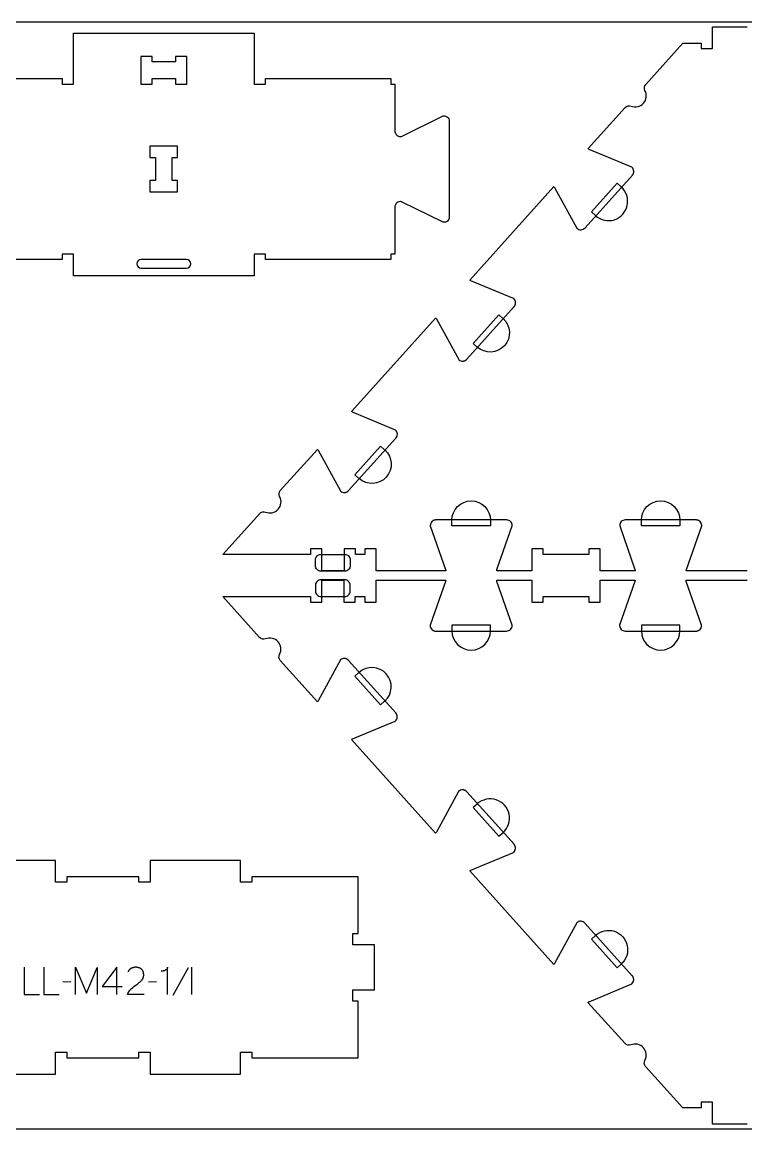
# Model space of a CAD drawing. Extents: x 0 to 4485, y 0 to 10771.
# Drawn here: x 1587 to 2385, y 4349 to 5569 of the extents above; entities that cross this region are included whole.
import ezdxf

# ---------------------------------------------------------------- set-up
doc = ezdxf.new("R2010")
doc.units = 0
for name, color, linetype in [('0_SHEET_SPRUCEPLY_2440X122', 1, 'CONTINUOUS'), ('1_ANYTOOL_1MMDEEP_LABELS_S', 2, 'CONTINUOUS'), ('3_ANYTOOL_CUTTHROUGH_INSID', 4, 'CONTINUOUS'), ('4_ANYTOOL_CUTTHROUGH_OUTSI', 5, 'CONTINUOUS'), ('5_ANYTOOL_HALF_MILL_9MM_IN', 3, 'CONTINUOUS')]:
    doc.layers.add(name, color=color, linetype=linetype)

msp = doc.modelspace()

# ---------------------------------------------------------------- linework, layer by layer
at = {"layer": '0_SHEET_SPRUCEPLY_2440X122'}
msp.add_lwpolyline([(371.7, 5569.4), (371.7, 4349.4), (2811.7, 4349.4), (2811.7, 5569.4)], close=True, dxfattribs=at)
at = {"layer": '1_ANYTOOL_1MMDEEP_LABELS_S', "color": 2}
for points in [[(1589.1, 4527.5), (1589.1, 4497.5), (1606.2, 4497.5)], [(1610.9, 4527.5), (1610.9, 4497.5), (1628, 4497.5)], [(1645.8, 4497.5), (1645.8, 4527.5), (1657.8, 4499.1), (1669.8, 4527.4), (1669.8, 4497.5)], [(1691.4, 4497.5), (1691.4, 4527.6), (1675.4, 4506.2)], [(1721.6, 4497.6), (1703.3, 4497.6), (1703.4, 4498.1), (1703.5, 4498.3), (1703.6, 4498.5), (1703.7, 4498.7), (1703.8, 4498.9), (1703.9, 4499.2), (1704, 4499.4), (1704.1, 4499.6), (1704.2, 4499.8), (1704.3, 4500), (1704.4, 4500.2), (1704.5, 4500.4), (1704.6, 4500.6), (1704.7, 4500.8), (1704.9, 4501), (1705, 4501.2), (1705.1, 4501.4), (1705.2, 4501.5), (1705.4, 4501.7), (1705.5, 4501.9), (1705.7, 4502.1), (1705.8, 4502.3), (1706, 4502.4), (1706.1, 4502.6), (1706.3, 4502.8), (1706.5, 4503), (1706.6, 4503.1), (1706.8, 4503.3), (1707, 4503.4), (1707.3, 4503.8), (1708.8, 4505), (1710.3, 4506.2), (1711.8, 4507.3), (1713.3, 4508.4), (1714.1, 4509), (1714.8, 4509.6), (1715.5, 4510.2), (1716.2, 4510.7), (1716.9, 4511.3), (1717.5, 4511.9), (1718.2, 4512.5), (1718.8, 4513.2), (1718.9, 4513.3), (1719, 4513.5), (1719.2, 4513.6), (1719.3, 4513.8), (1719.4, 4514), (1719.6, 4514.1), (1719.7, 4514.3), (1719.8, 4514.5), (1719.9, 4514.6), (1720, 4514.8), (1720.1, 4515), (1720.2, 4515.2), (1720.3, 4515.4), (1720.4, 4515.6), (1720.4, 4515.7), (1720.5, 4515.9), (1720.6, 4516.1), (1720.7, 4516.3), (1720.7, 4516.5), (1720.8, 4516.7), (1720.8, 4516.9), (1720.9, 4517.1), (1720.9, 4517.3), (1721, 4517.5), (1721, 4517.8), (1721, 4518), (1721.1, 4518.2), (1721.1, 4518.4), (1721.1, 4518.6), (1721.1, 4518.8), (1721.1, 4519.1), (1721.1, 4519.3), (1721.1, 4519.5), (1721.1, 4519.8), (1721.1, 4520), (1721.1, 4520.3), (1721, 4520.5), (1721, 4520.7), (1721, 4521), (1721, 4521.2), (1720.9, 4521.4), (1720.9, 4521.6), (1720.8, 4521.8), (1720.8, 4522), (1720.7, 4522.2), (1720.6, 4522.4), (1720.6, 4522.6), (1720.5, 4522.8), (1720.4, 4523), (1720.3, 4523.2), (1720.2, 4523.4), (1720.1, 4523.6), (1720, 4523.7), (1719.9, 4523.9), (1719.8, 4524.1), (1719.7, 4524.2), (1719.6, 4524.4), (1719.4, 4524.6), (1719.3, 4524.7), (1719.2, 4524.9), (1719, 4525), (1718.9, 4525.1), (1718.7, 4525.3), (1718.6, 4525.4), (1718.4, 4525.5), (1718.3, 4525.7), (1718.1, 4525.8), (1717.9, 4525.9), (1717.8, 4526), (1717.6, 4526.1), (1717.4, 4526.2), (1717.2, 4526.3), (1717.1, 4526.4), (1716.9, 4526.5), (1716.7, 4526.6), (1716.5, 4526.7), (1716.3, 4526.8), (1716.1, 4526.9), (1715.9, 4526.9), (1715.7, 4527), (1715.5, 4527.1), (1715.3, 4527.1), (1715.1, 4527.2), (1714.9, 4527.2), (1714.7, 4527.3), (1714.5, 4527.3), (1714.3, 4527.4), (1714, 4527.4), (1713.8, 4527.4), (1713.6, 4527.4), (1713.4, 4527.5), (1713.1, 4527.5), (1712.9, 4527.5), (1712.7, 4527.5), (1712.2, 4527.5), (1711.8, 4527.5), (1711.5, 4527.5), (1711.1, 4527.5), (1710.8, 4527.4), (1710.4, 4527.4), (1710.1, 4527.3), (1709.8, 4527.3), (1709.4, 4527.2), (1709.1, 4527.1), (1709, 4527.1), (1708.8, 4527), (1708.7, 4527), (1708.5, 4526.9), (1708.4, 4526.9), (1708.2, 4526.8), (1708.1, 4526.7), (1707.9, 4526.7), (1707.8, 4526.6), (1707.7, 4526.5), (1707.5, 4526.5), (1707.4, 4526.4), (1707.3, 4526.3), (1707.1, 4526.2), (1707, 4526.2), (1706.9, 4526.1), (1706.7, 4526), (1706.6, 4525.9), (1706.5, 4525.8), (1706.4, 4525.7), (1706.2, 4525.6), (1706.1, 4525.5), (1706, 4525.4), (1705.9, 4525.3), (1705.8, 4525.2), (1705.6, 4525.1), (1705.5, 4525), (1705.4, 4524.9), (1705.3, 4524.8), (1705.2, 4524.6), (1705.1, 4524.5), (1705, 4524.4), (1704.8, 4524.2), (1704.6, 4523.9), (1704.4, 4523.6), (1704.2, 4523.3), (1704, 4523), (1703.9, 4522.7), (1703.7, 4522.4)], [(1747.4, 4497.5), (1747.4, 4527.6), (1747.4, 4527.4), (1747.4, 4527.3), (1747.4, 4527.1), (1747.3, 4527), (1747.3, 4526.8), (1747.2, 4526.7), (1747.2, 4526.6), (1747.1, 4526.4), (1747.1, 4526.3), (1747, 4526.2), (1747, 4526.1), (1747, 4526.1), (1746.9, 4526), (1746.9, 4525.9), (1746.9, 4525.9), (1746.8, 4525.8), (1746.8, 4525.8), (1746.8, 4525.7), (1746.7, 4525.6), (1746.7, 4525.6), (1746.7, 4525.5), (1746.6, 4525.5), (1746.6, 4525.4), (1746.5, 4525.4), (1746.5, 4525.3), (1746.4, 4525.3), (1746.4, 4525.2), (1746.4, 4525.2), (1746.3, 4525.1), (1746.3, 4525.1), (1746.2, 4525), (1746.2, 4525), (1746.1, 4524.9), (1746, 4524.8), (1745.8, 4524.7), (1745.7, 4524.6), (1745.6, 4524.6), (1745.5, 4524.5), (1745.4, 4524.4), (1745.2, 4524.3), (1745.1, 4524.3), (1745, 4524.2), (1744.8, 4524.2), (1744.5, 4524), (1744.2, 4523.9), (1744, 4523.8), (1743.7, 4523.7), (1743.4, 4523.6), (1743.1, 4523.6), (1742.8, 4523.5), (1742.6, 4523.4), (1742.3, 4523.4), (1742, 4523.3), (1741.7, 4523.3), (1741.5, 4523.2), (1741.2, 4523.2), (1741, 4523.2), (1740.7, 4523.2), (1740.4, 4523.2)], [(1770.1, 4527), (1753, 4496.3)], [(1773.7, 4527.5), (1773.7, 4497.5)], [(1640.7, 4511.4), (1631.9, 4511.3)], [(1675.4, 4506.2), (1697.2, 4506.2)], [(1735.3, 4511.4), (1726.5, 4511.3)]]:
    msp.add_lwpolyline(points, dxfattribs=at)
at = {"layer": '3_ANYTOOL_CUTTHROUGH_INSID', "color": 4}
for points in [[(1756, 5525.7), (1730.5, 5525.7), (1730.5, 5531.7), (1718, 5531.7), (1718, 5501.2), (1730.5, 5501.2), (1730.5, 5507.2), (1756, 5507.2), (1756, 5501.2), (1768.5, 5501.2), (1768.5, 5531.7), (1756, 5531.7)], [(1734, 5420.2), (1734, 5394.7), (1728, 5394.7), (1728, 5382.2), (1758.5, 5382.2), (1758.5, 5394.7), (1752.5, 5394.7), (1752.5, 5420.2), (1758.5, 5420.2), (1758.5, 5432.7), (1728, 5432.7), (1728, 5420.2)]]:
    msp.add_lwpolyline(points, close=True, dxfattribs=at)
msp.add_lwpolyline([(1718.3, 5298.2), (1768.3, 5298.2, 1), (1768.3, 5307.7), (1718.3, 5307.7, 1)], format="xyb", close=True, dxfattribs=at)
at = {"layer": '4_ANYTOOL_CUTTHROUGH_OUTSI', "color": 5}
for points in [[(2386.5, 4964.7), (2336.8, 4964.7), (2319.3, 4964.7), (2319.3, 4964.7, -0.061485), (2319.6, 4966.1), (2336.5, 5014.3), (2336.5, 5014.4), (2336.5, 5014.4), (2336.5, 5014.4, 0.198912), (2334.7, 5018.8), (2334.6, 5018.9), (2334.4, 5019.1), (2334.3, 5019.2), (2334.2, 5019.2), (2334.1, 5019.3), (2334, 5019.4), (2333.9, 5019.5), (2333.7, 5019.6), (2333.6, 5019.7), (2333.5, 5019.8), (2333.3, 5019.9), (2333.2, 5019.9), (2333.1, 5020), (2332.9, 5020.1), (2332.8, 5020.1), (2332.6, 5020.2), (2332.5, 5020.3), (2332.3, 5020.3), (2332.2, 5020.4), (2332, 5020.4), (2331.9, 5020.5), (2331.8, 5020.5), (2331.6, 5020.5), (2331.5, 5020.6), (2331.3, 5020.6), (2331.1, 5020.6), (2331, 5020.6), (2330.8, 5020.6), (2330.7, 5020.7), (2330.5, 5020.7), (2330.4, 5020.7), (2330.2, 5020.7), (2252.2, 5020.7, 0.414214), (2246, 5014.4), (2246, 5014.4), (2246, 5014.3), (2262.9, 4966.1), (2262.9, 4966.1, -0.061485), (2263.1, 4964.7), (2224.5, 4964.7), (2224.5, 4988.7), (2212, 4988.7), (2212, 4982.7), (2161.5, 4982.7), (2161.5, 4988.7), (2149, 4988.7), (2149, 4964.7), (2110.4, 4964.7), (2110.4, 4964.7, -0.061485), (2110.7, 4966.1), (2127.6, 5014.3), (2127.6, 5014.4), (2127.6, 5014.4), (2127.6, 5014.4, 0.414214), (2121.3, 5020.7), (2043.3, 5020.7), (2043.2, 5020.7), (2043, 5020.7), (2042.9, 5020.7), (2042.7, 5020.6), (2042.6, 5020.6), (2042.4, 5020.6), (2042.3, 5020.6), (2042.1, 5020.6), (2042, 5020.5), (2041.8, 5020.5), (2041.7, 5020.5), (2041.5, 5020.4), (2041.4, 5020.4), (2041.2, 5020.3), (2041.1, 5020.3), (2040.9, 5020.2), (2040.8, 5020.1), (2040.7, 5020.1), (2040.5, 5020), (2040.4, 5019.9), (2040.2, 5019.9), (2040.1, 5019.8), (2040, 5019.7), (2039.9, 5019.6), (2039.7, 5019.5), (2039.6, 5019.4), (2039.5, 5019.3), (2039.4, 5019.2), (2039.2, 5019.2), (2039.1, 5019.1), (2039, 5018.9), (2038.9, 5018.8, 0.198912), (2037.1, 5014.4), (2037.1, 5014.4), (2037.1, 5014.3), (2054, 4966.1), (2054, 4966.1, -0.061485), (2054.2, 4964.7), (1977.5, 4964.7), (1977.5, 4988.7), (1965, 4988.7), (1965, 4982.7), (1954.5, 4982.7), (1954.5, 4988.7), (1942, 4988.7), (1942, 4964.7), (1917.5, 4964.7), (1917.5, 4988.7), (1905, 4988.7), (1905, 4982.7), (1808.3, 4982.7), (1849, 5027.9), (1849, 5027.9, -0.317837), (1855.5, 5029.3, 0.707107), (1871, 5046.5, -0.317837), (1871.7, 5053.1), (1912.6, 5098.5, -0.061485), (1913.5, 5097.4), (1938.1, 5052.6), (1938.1, 5052.5), (1938.1, 5052.5), (1938.1, 5052.5, 0.198912), (1942.7, 5050.9), (1942.8, 5050.9), (1943, 5050.9), (1943.1, 5050.9), (1943.3, 5051), (1943.4, 5051), (1943.6, 5051), (1943.7, 5051.1), (1943.9, 5051.1), (1944, 5051.1), (1944.2, 5051.2), (1944.3, 5051.2), (1944.4, 5051.3), (1944.6, 5051.3), (1944.7, 5051.4), (1944.9, 5051.4), (1945, 5051.5), (1945.2, 5051.6), (1945.3, 5051.6), (1945.4, 5051.7), (1945.6, 5051.8), (1945.7, 5051.9), (1945.8, 5052), (1946, 5052.1), (1946.1, 5052.1), (1946.2, 5052.2), (1946.3, 5052.3), (1946.4, 5052.4), (1946.5, 5052.5), (1946.7, 5052.6), (1946.8, 5052.7), (1946.9, 5052.9), (1947, 5053), (1999.2, 5110.9, 0.414214), (1998.7, 5119.8), (1998.7, 5119.8), (1998.6, 5119.8), (1951.4, 5139.5), (1951.4, 5139.5, -0.061485), (1950.3, 5140.3), (2043.1, 5243.4, -0.061485), (2043.9, 5242.3), (2068.5, 5197.4), (2068.5, 5197.4), (2068.6, 5197.3), (2068.6, 5197.3, 0.198912), (2073.1, 5195.7), (2073.2, 5195.8), (2073.4, 5195.8), (2073.5, 5195.8), (2073.7, 5195.8), (2073.8, 5195.8), (2074, 5195.9), (2074.1, 5195.9), (2074.3, 5195.9), (2074.4, 5196), (2074.6, 5196), (2074.7, 5196.1), (2074.9, 5196.1), (2075, 5196.2), (2075.1, 5196.2), (2075.3, 5196.3), (2075.4, 5196.3), (2075.6, 5196.4), (2075.7, 5196.5), (2075.8, 5196.6), (2076, 5196.6), (2076.1, 5196.7), (2076.2, 5196.8), (2076.4, 5196.9), (2076.5, 5197), (2076.6, 5197.1), (2076.7, 5197.2), (2076.8, 5197.3), (2077, 5197.4), (2077.1, 5197.5), (2077.2, 5197.6), (2077.3, 5197.7), (2077.4, 5197.8), (2129.6, 5255.8), (2129.7, 5255.9), (2129.8, 5256), (2129.9, 5256.1), (2130, 5256.2), (2130, 5256.4), (2130.1, 5256.5), (2130.2, 5256.6), (2130.3, 5256.7), (2130.4, 5256.9), (2130.5, 5257), (2130.5, 5257.2), (2130.6, 5257.3), (2130.7, 5257.4), (2130.7, 5257.6), (2130.8, 5257.7), (2130.8, 5257.9), (2130.9, 5258), (2130.9, 5258.2), (2131, 5258.3), (2131, 5258.5), (2131, 5258.6), (2131.1, 5258.8), (2131.1, 5258.9), (2131.1, 5259.1), (2131.1, 5259.2), (2131.2, 5259.4), (2131.2, 5259.5), (2131.2, 5259.7), (2131.2, 5259.8), (2131.2, 5260), (2131.2, 5260.1), (2131.2, 5260.3, 0.198912), (2129.1, 5264.6), (2129.1, 5264.6), (2129, 5264.6), (2081.9, 5284.4), (2081.9, 5284.4, -0.061485), (2080.7, 5285.1), (2173.5, 5388.2, -0.061485), (2174.3, 5387.1), (2198.9, 5342.2), (2198.9, 5342.2), (2199, 5342.2), (2199, 5342.2, 0.414214), (2207.8, 5342.6), (2260, 5400.6), (2260.1, 5400.7), (2260.2, 5400.8), (2260.3, 5401), (2260.4, 5401.1), (2260.5, 5401.2), (2260.5, 5401.3), (2260.6, 5401.5), (2260.7, 5401.6), (2260.8, 5401.7), (2260.9, 5401.9), (2260.9, 5402), (2261, 5402.1), (2261.1, 5402.3), (2261.1, 5402.4), (2261.2, 5402.6), (2261.2, 5402.7), (2261.3, 5402.9), (2261.3, 5403), (2261.4, 5403.1), (2261.4, 5403.3), (2261.5, 5403.4), (2261.5, 5403.6), (2261.5, 5403.8), (2261.5, 5403.9), (2261.6, 5404.1), (2261.6, 5404.2), (2261.6, 5404.4), (2261.6, 5404.5), (2261.6, 5404.7), (2261.6, 5404.8), (2261.6, 5405), (2261.6, 5405.1, 0.198912), (2259.5, 5409.4), (2259.5, 5409.5), (2259.5, 5409.5), (2212.3, 5429.2), (2212.3, 5429.2, -0.061485), (2211.1, 5430), (2252, 5475.4, -0.317837), (2258.5, 5476.9, 0.707107), (2273.9, 5494, -0.317837), (2274.7, 5500.6), (2315.7, 5546.2), (2335.8, 5546.2), (2335.8, 5540.2), (2348.3, 5540.2), (2348.3, 5564.2), (2386.5, 5564.2)], [(1493, 5507.2), (1631, 5507.2), (1631, 5501.2), (1643.5, 5501.2), (1643.5, 5501.4), (1643.5, 5557.2), (1843, 5557.2), (1843, 5501.4), (1843, 5501.2), (1855.5, 5501.2), (1855.5, 5507.2), (1993.5, 5507.2), (1993.5, 5501.2), (1998, 5501.2), (1998, 5449.5), (1998, 5449.5, 0.220464), (2000.3, 5444.7, 0.220464), (2005.3, 5443.3), (2005.4, 5443.3), (2005.4, 5443.4), (2051.4, 5466), (2051.4, 5466, -0.461531), (2058, 5460.3), (2058, 5354.5, -0.461531), (2051.4, 5348.8), (2005.4, 5371.5), (2005.4, 5371.5), (2005.3, 5371.5), (2005.3, 5371.5, 0.463455), (1998, 5365.3), (1998, 5313.7), (1993.5, 5313.7), (1993.5, 5307.7), (1855.5, 5307.7), (1855.5, 5313.7), (1843, 5313.7), (1843, 5289.7), (1643.5, 5289.7), (1643.5, 5313.7), (1631, 5313.7), (1631, 5307.7), (1493, 5307.7)], [(2386.5, 4354.7), (2348.2, 4354.7), (2348.2, 4378.4), (2348.2, 4378.7), (2335.7, 4378.7), (2335.7, 4372.7), (2315.6, 4372.7), (2315.6, 4372.7), (2274.6, 4418.2, -0.317837), (2273.8, 4424.8, 0.707107), (2258.4, 4442, -0.317837), (2251.9, 4443.4), (2211, 4488.9, -0.061485), (2212.2, 4489.6), (2259.4, 4509.4), (2259.4, 4509.4), (2259.4, 4509.4), (2259.4, 4509.4, 0.198912), (2261.5, 4513.7), (2261.5, 4513.9), (2261.5, 4514), (2261.5, 4514.2), (2261.5, 4514.3), (2261.5, 4514.5), (2261.5, 4514.6), (2261.5, 4514.8), (2261.4, 4514.9), (2261.4, 4515.1), (2261.4, 4515.2), (2261.4, 4515.4), (2261.3, 4515.5), (2261.3, 4515.7), (2261.2, 4515.8), (2261.2, 4516), (2261.2, 4516.1), (2261.1, 4516.3), (2261, 4516.4), (2261, 4516.6), (2260.9, 4516.7), (2260.8, 4516.9), (2260.8, 4517), (2260.7, 4517.1), (2260.6, 4517.3), (2260.5, 4517.4), (2260.5, 4517.5), (2260.4, 4517.6), (2260.3, 4517.8), (2260.2, 4517.9), (2260.1, 4518), (2260, 4518.1), (2259.9, 4518.2), (2207.7, 4576.2, 0.414214), (2198.9, 4576.7), (2198.9, 4576.6), (2198.8, 4576.6), (2174.3, 4531.7), (2174.3, 4531.7, -0.061485), (2173.4, 4530.6), (2080.6, 4633.7, -0.061485), (2081.8, 4634.5), (2129, 4654.2), (2129, 4654.2), (2129, 4654.3), (2129, 4654.3, 0.198912), (2131.1, 4658.6), (2131.1, 4658.7), (2131.1, 4658.9), (2131.1, 4659), (2131.1, 4659.2), (2131.1, 4659.3), (2131.1, 4659.5), (2131.1, 4659.6), (2131, 4659.8), (2131, 4659.9), (2131, 4660.1), (2131, 4660.2), (2130.9, 4660.4), (2130.9, 4660.5), (2130.8, 4660.7), (2130.8, 4660.8), (2130.7, 4661), (2130.7, 4661.1), (2130.6, 4661.3), (2130.6, 4661.4), (2130.5, 4661.6), (2130.4, 4661.7), (2130.4, 4661.8), (2130.3, 4662), (2130.2, 4662.1), (2130.1, 4662.2), (2130, 4662.4), (2130, 4662.5), (2129.9, 4662.6), (2129.8, 4662.7), (2129.7, 4662.9), (2129.6, 4663), (2129.5, 4663.1), (2077.3, 4721), (2077.2, 4721.2), (2077.1, 4721.3), (2077, 4721.4), (2076.9, 4721.5), (2076.8, 4721.6), (2076.6, 4721.7), (2076.5, 4721.8), (2076.4, 4721.9), (2076.3, 4722), (2076.2, 4722), (2076, 4722.1), (2075.9, 4722.2), (2075.8, 4722.3), (2075.6, 4722.4), (2075.5, 4722.4), (2075.3, 4722.5), (2075.2, 4722.6), (2075.1, 4722.6), (2074.9, 4722.7), (2074.8, 4722.7), (2074.6, 4722.8), (2074.5, 4722.8), (2074.3, 4722.9), (2074.2, 4722.9), (2074, 4723), (2073.9, 4723), (2073.7, 4723), (2073.6, 4723), (2073.4, 4723.1), (2073.3, 4723.1), (2073.1, 4723.1), (2073, 4723.1, 0.198912), (2068.5, 4721.5), (2068.4, 4721.5), (2068.4, 4721.4), (2043.8, 4676.6), (2043.8, 4676.6, -0.061485), (2043, 4675.5), (1950.2, 4778.5, -0.061485), (1951.4, 4779.3), (1998.5, 4799), (1998.6, 4799.1), (1998.6, 4799.1), (1998.6, 4799.1, 0.414214), (1999.1, 4807.9), (1946.9, 4865.9), (1946.8, 4866), (1946.7, 4866.1), (1946.6, 4866.2), (1946.5, 4866.3), (1946.3, 4866.4), (1946.2, 4866.5), (1946.1, 4866.6), (1946, 4866.7), (1945.9, 4866.8), (1945.7, 4866.9), (1945.6, 4867), (1945.5, 4867), (1945.3, 4867.1), (1945.2, 4867.2), (1945.1, 4867.3), (1944.9, 4867.3), (1944.8, 4867.4), (1944.6, 4867.5), (1944.5, 4867.5), (1944.4, 4867.6), (1944.2, 4867.6), (1944.1, 4867.7), (1943.9, 4867.7), (1943.8, 4867.8), (1943.6, 4867.8), (1943.5, 4867.8), (1943.3, 4867.9), (1943.2, 4867.9), (1943, 4867.9), (1942.9, 4867.9), (1942.7, 4867.9), (1942.6, 4867.9, 0.198912), (1938.1, 4866.3), (1938, 4866.3), (1938, 4866.3), (1913.4, 4821.4), (1913.4, 4821.4, -0.061485), (1912.6, 4820.3), (1871.7, 4865.7, -0.317837), (1870.9, 4872.3, 0.707107), (1855.4, 4889.5, -0.317837), (1848.9, 4891), (1808.2, 4936.2), (1904.9, 4936.2), (1904.9, 4930.2), (1917.4, 4930.2), (1917.4, 4930.4), (1917.4, 4954.2), (1941.9, 4954.2), (1941.9, 4930.2), (1954.4, 4930.2), (1954.4, 4936.2), (1964.9, 4936.2), (1964.9, 4930.2), (1977.4, 4930.2), (1977.4, 4954.2), (2054.1, 4954.2), (2054.1, 4954.2, -0.061485), (2053.9, 4952.8), (2037, 4904.5), (2037, 4904.5), (2037, 4904.4), (2037, 4904.4, 0.198912), (2038.8, 4900), (2038.9, 4899.9), (2039, 4899.8), (2039.2, 4899.7), (2039.3, 4899.6), (2039.4, 4899.5), (2039.5, 4899.4), (2039.6, 4899.3), (2039.8, 4899.2), (2039.9, 4899.1), (2040, 4899.1), (2040.2, 4899), (2040.3, 4898.9), (2040.4, 4898.8), (2040.6, 4898.8), (2040.7, 4898.7), (2040.9, 4898.6), (2041, 4898.6), (2041.1, 4898.5), (2041.3, 4898.5), (2041.4, 4898.4), (2041.6, 4898.4), (2041.7, 4898.4), (2041.9, 4898.3), (2042, 4898.3), (2042.2, 4898.3), (2042.3, 4898.2), (2042.5, 4898.2), (2042.6, 4898.2), (2042.8, 4898.2), (2042.9, 4898.2), (2043.1, 4898.2), (2043.2, 4898.2), (2121.2, 4898.2, 0.414214), (2127.5, 4904.4), (2127.5, 4904.5), (2127.5, 4904.5), (2110.6, 4952.8), (2110.6, 4952.8, -0.061485), (2110.4, 4954.2), (2149, 4954.2), (2149, 4930.2), (2161.5, 4930.2), (2161.5, 4936.2), (2212, 4936.2), (2212, 4930.2), (2224.5, 4930.2), (2224.5, 4954.2), (2263.1, 4954.2), (2263.1, 4954.2, -0.061485), (2262.8, 4952.8), (2245.9, 4904.5), (2245.9, 4904.5), (2245.9, 4904.4), (2245.9, 4904.4, 0.414214), (2252.2, 4898.2), (2330.2, 4898.2), (2330.3, 4898.2), (2330.5, 4898.2), (2330.6, 4898.2), (2330.8, 4898.2), (2330.9, 4898.2), (2331.1, 4898.2), (2331.2, 4898.3), (2331.4, 4898.3), (2331.5, 4898.3), (2331.7, 4898.4), (2331.8, 4898.4), (2332, 4898.4), (2332.1, 4898.5), (2332.3, 4898.5), (2332.4, 4898.6), (2332.5, 4898.6), (2332.7, 4898.7), (2332.8, 4898.8), (2333, 4898.8), (2333.1, 4898.9), (2333.2, 4899), (2333.4, 4899.1), (2333.5, 4899.1), (2333.6, 4899.2), (2333.8, 4899.3), (2333.9, 4899.4), (2334, 4899.5), (2334.1, 4899.6), (2334.2, 4899.7), (2334.4, 4899.8), (2334.5, 4899.9), (2334.6, 4900, 0.198912), (2336.4, 4904.4), (2336.4, 4904.5), (2336.4, 4904.5), (2319.5, 4952.8), (2319.5, 4952.8, -0.061485), (2319.3, 4954.2), (2336.7, 4954.2), (2386.5, 4954.2)]]:
    msp.add_lwpolyline(points, format="xyb", dxfattribs=at)
msp.add_lwpolyline([(1524.2, 4409.8), (1623.7, 4409.8), (1623.7, 4433.8), (1636.2, 4433.8), (1636.2, 4427.8), (1715.7, 4427.8), (1715.7, 4433.8), (1728.2, 4433.8), (1728.2, 4409.8), (1827.7, 4409.8), (1827.7, 4433.8), (1840.2, 4433.8), (1840.2, 4427.8), (1957.7, 4427.8), (1957.7, 4490.3), (1951.7, 4490.3), (1951.7, 4502.8), (1975.7, 4502.8), (1975.7, 4552.3), (1951.7, 4552.3), (1951.7, 4564.8), (1957.7, 4564.8), (1957.7, 4627.3), (1840.2, 4627.3), (1840.2, 4621.3), (1827.7, 4621.3), (1827.7, 4645.3), (1728.2, 4645.3), (1728.2, 4621.3), (1715.7, 4621.3), (1715.7, 4627.3), (1636.2, 4627.3), (1636.2, 4621.3), (1623.7, 4621.3), (1623.7, 4645.3), (1524.2, 4645.3)], dxfattribs=at)
at = {"layer": '5_ANYTOOL_HALF_MILL_9MM_IN'}
for points in [[(2219.4, 5356, 1), (2247.8, 5387.6), (2247.7, 5387.8), (2243.2, 5391.8), (2214.8, 5360.2), (2219.2, 5356.2), (2219.4, 5356)], [(2117.4, 5242.7, -1), (2089, 5211.2), (2088.8, 5211.3), (2084.3, 5215.3), (2112.8, 5246.9), (2117.2, 5242.9), (2117.4, 5242.7)], [(1987, 5097.9, -1), (1958.6, 5066.3), (1958.4, 5066.5), (1953.9, 5070.5), (1982.4, 5102.1), (1986.8, 5098.1), (1987, 5097.9)], [(2061, 5020.4, -1), (2103.5, 5020.4), (2103.5, 5020.2), (2103.5, 5014.2), (2061, 5014.2), (2061, 5020.2)], [(2269.9, 5020.4, -1), (2312.4, 5020.4), (2312.4, 5020.2), (2312.4, 5014.2), (2269.9, 5014.2), (2269.9, 5020.2), (2269.9, 5020.4)], [(1916.5, 4964.2, -0.414214), (1910.5, 4970.2), (1910.5, 4976.7, -0.414214), (1916.5, 4982.7), (1942.8, 4982.7, -0.414214), (1948.8, 4976.7), (1948.8, 4970.2, -0.414214), (1942.8, 4964.2)], [(1916.5, 4954.7, 0.414214), (1910.5, 4948.7), (1910.5, 4942.2, 0.414214), (1916.5, 4936.2), (1942.8, 4936.2, 0.414214), (1948.8, 4942.2), (1948.8, 4948.7, 0.414214), (1942.8, 4954.7)], [(2061, 4898.4, 1), (2103.5, 4898.4), (2103.5, 4898.7), (2103.5, 4904.7), (2061, 4904.7), (2061, 4898.7), (2061, 4898.4)], [(2269.9, 4898.4, 1), (2312.4, 4898.4), (2312.4, 4898.7), (2312.4, 4904.7), (2269.9, 4904.7), (2269.9, 4898.7), (2269.9, 4898.4)], [(1987, 4820.9, 1), (1958.6, 4852.5), (1958.4, 4852.4), (1953.9, 4848.3), (1982.4, 4816.8), (1986.8, 4820.8), (1987, 4820.9)], [(2117.4, 4676.1, 1), (2089, 4707.7), (2088.8, 4707.5), (2084.3, 4703.5), (2112.8, 4671.9), (2117.2, 4675.9), (2117.4, 4676.1)], [(2219.4, 4562.8, -1), (2247.8, 4531.3), (2247.7, 4531.1), (2243.2, 4527.1), (2214.8, 4558.7), (2219.2, 4562.7), (2219.4, 4562.8)]]:
    msp.add_lwpolyline(points, format="xyb", close=True, dxfattribs=at)

doc.saveas('drawing.dxf')
